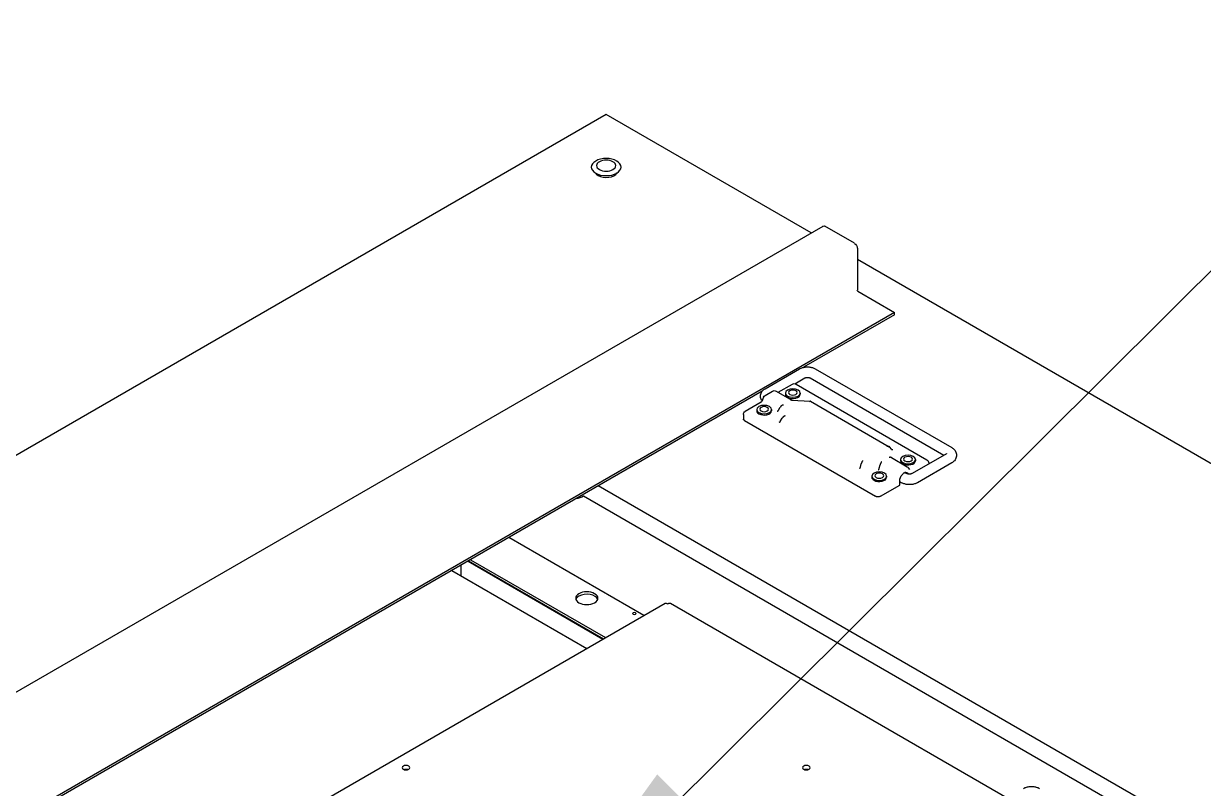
# Model space of a CAD drawing. Extents: x 0 to 216, y -5 to 280.
# Drawn here: x 173.34 to 187.15, y 187.78 to 196.73 of the extents above; entities that cross this region are included whole.
import ezdxf

# ---------------------------------------------------------------- set-up
doc = ezdxf.new("R2010")
doc.units = 0
doc.header["$LTSCALE"] = 10
doc.header["$MEASUREMENT"] = 0
doc.layers.add('CADdetails-7-VERYFINE', color=7, linetype='CONTINUOUS')
doc.layers.add('CADdetails-9-EXTRAFINE', color=9, linetype='CONTINUOUS')
doc.styles.add('CADdetails-DIMENSIONS', font='ARIALN.TTF', dxfattribs={"height": 2})
doc.dimstyles.new('CADdetails-LEADER', dxfattribs={"dimtxt": 2.38, "dimasz": 2.38, "dimexe": 0.5, "dimexo": 1.5, "dimgap": 1, "dimtad": 0, "dimzin": 0, "dimdsep": 46, "dimtxsty": 'CADdetails-DIMENSIONS', "dimcen": 1, "dimclrd": 256, "dimclre": 256, "dimclrt": 256, "dimadec": 0, "dimazin": 0, "dimtfac": 1, "dimtdec": 4, "dimtofl": 0, "dimtmove": 0, "dimatfit": 3, "dimfxl": 1, "dimtolj": 1, "dimtzin": 0, "dimarcsym": 0})

msp = doc.modelspace()

# ---------------------------------------------------------------- linework, layer by layer
at = {"layer": 'CADdetails-9-EXTRAFINE', "linetype": 'Continuous', "extrusion": (0.707107, 0.408248, -0.57735)}
for p, q in [((180.16, 195.668), (157.229, 182.429)), ((182.56, 194.283), (180.16, 195.668)), ((160.531, 181.564), (182.698, 194.362)), ((183.067, 194.16), (182.72, 194.36)), ((183.1, 194.104), (183.1, 193.613)), ((191.626, 189.048), (183.1, 193.971)), ((183.107, 193.599), (183.536, 193.352)), ((183.536, 193.352), (161.369, 180.554)), ((183.536, 193.324), (183.536, 193.352)), ((183.536, 193.324), (182.471, 192.709)), ((182.021, 192.458), (182.424, 192.691)), ((182.608, 192.691), (184.205, 191.769)), ((182.174, 192.417), (182.34, 192.512)), ((182.37, 192.517), (182.486, 192.584)), ((182.382, 192.512), (183.915, 191.627)), ((182.547, 192.584), (184.112, 191.68)), ((181.987, 192.43), (163.069, 181.507)), ((182.019, 192.38), (182.108, 192.431)), ((182.149, 192.431), (182.332, 192.326)), ((182.259, 192.408), (182.259, 192.394)), ((182.432, 192.408), (182.432, 192.394)), ((181.975, 192.301), (181.787, 192.193)), ((182.001, 192.359), (181.982, 192.31)), ((182.178, 192.208), (182.197, 192.241)), ((182.331, 192.326), (182.551, 192.312)), ((182.553, 192.311), (183.474, 191.779)), ((181.766, 192.157), (181.766, 192.102)), ((181.922, 192.214), (181.922, 192.2)), ((182.096, 192.214), (182.096, 192.2)), ((182.202, 192.081), (182.221, 192.114)), ((181.778, 192.085), (183.311, 191.2)), ((183.499, 191.751), (183.481, 191.774)), ((184.144, 191.698), (183.741, 191.466)), ((183.136, 191.542), (183.145, 191.58)), ((183.357, 191.528), (183.366, 191.566)), ((183.499, 191.652), (183.682, 191.546)), ((183.606, 191.63), (183.606, 191.616)), ((183.696, 191.534), (183.71, 191.513)), ((183.779, 191.63), (183.779, 191.616)), ((184.205, 191.591), (183.803, 191.359)), ((183.936, 191.591), (183.936, 191.578)), ((183.269, 191.436), (183.269, 191.422)), ((183.443, 191.436), (183.443, 191.422)), ((183.659, 191.478), (183.68, 191.466)), ((187.815, 186.848), (180.067, 191.321)), ((183.37, 191.2), (183.596, 191.33)), ((183.596, 191.33), (183.596, 191.383)), ((183.596, 191.372), (183.618, 191.359)), ((189.489, 185.661), (179.894, 191.2)), ((180.599, 189.804), (179.019, 190.716)), ((178.543, 190.441), (180.122, 189.529)), ((178.548, 190.444), (180.128, 189.532)), ((178.573, 190.458), (180.152, 189.546)), ((178.352, 190.331), (179.932, 189.419)), ((178.459, 190.392), (178.459, 190.27)), ((169.758, 183.545), (180.849, 189.948)), ((180.911, 189.948), (184.855, 187.671))]:
    msp.add_line(p, q, dxfattribs=at)
at = {"layer": 'CADdetails-9-EXTRAFINE', "linetype": 'Continuous', "extrusion": (8.81358e-17, 6.93889e-17, -1)}
for centre, start, end in [((-182.361, 192.476), 60, 120), ((-182.04, 192.344), 21.206, 60), ((-183.662, 191.51), 120, 144.8961)]:
    msp.add_arc(centre, 0.0416, start, end, dxfattribs=at)
at = {"layer": 'CADdetails-9-EXTRAFINE', "linetype": 'Continuous', "extrusion": (1.63965e-16, 4.90704e-17, -1)}
msp.add_arc((-182.128, 192.395), 0.0416, 60, 120, dxfattribs=at)
at = {"layer": 'CADdetails-9-EXTRAFINE', "linetype": 'Continuous', "extrusion": (3.26246e-17, 1.65537e-16, -1)}
msp.add_arc((-181.807, 192.157), 0.0416, 360, 60, dxfattribs=at)
at = {"layer": 'CADdetails-9-EXTRAFINE', "linetype": 'Continuous', "extrusion": (-7.64049e-17, -8.97074e-17, -1)}
msp.add_arc((-183.894, 191.591), 0.0416, 120, 180, dxfattribs=at)
at = {"layer": 'CADdetails-9-EXTRAFINE', "linetype": 'Continuous'}
for centre, major_axis, start_param, end_param in [((180.16, 195.052), (-0.174, 0), -2.356194, 0.785398), ((180.16, 195.069), (-0.112, 0), -2.356194, 0.785398), ((180.16, 195.052), (0.174, 0), -2.356194, 0.785398), ((180.16, 195.069), (0.112, 0), -2.356194, 0.785398), ((180.16, 195.007), (-0.133, 0), 0.312612, 0.785398), ((180.16, 195.007), (0.133, 0), -2.356194, -0.312612), ((182.345, 192.408), (-0.0866, 0), -2.356194, 0.785398), ((182.345, 192.394), (-0.0866, 0), 0, 0.785398), ((182.345, 192.408), (0.0866, 0), -2.356194, 0.785398), ((182.345, 192.394), (0.0866, 0), -2.356194, 0), ((182.345, 192.413), (-0.052, 0), -2.356194, 0.785398), ((182.345, 192.413), (0.052, 0), -2.356194, 0.785398), ((182.009, 192.214), (-0.0866, 0), -2.356194, 0.785398), ((182.009, 192.214), (0.0866, 0), -2.356194, 0.785398), ((182.009, 192.219), (-0.052, 0), -2.356194, 0.785398), ((182.009, 192.219), (0.052, 0), -2.356194, 0.785398), ((182.009, 192.2), (-0.0866, 0), 0, 0.785398), ((182.009, 192.2), (0.0866, 0), -2.356194, 0), ((183.693, 191.63), (-0.0866, 0), -2.356194, 0.785398), ((183.693, 191.616), (-0.0866, 0), 0, 0.785398), ((183.693, 191.63), (0.0866, 0), -2.356194, 0.785398), ((183.693, 191.616), (0.0866, 0), -2.356194, 0), ((183.693, 191.635), (-0.052, 0), -2.356194, 0.785398), ((183.693, 191.635), (0.052, 0), -2.356194, 0.785398), ((183.356, 191.436), (-0.0866, 0), -2.356194, 0.785398), ((183.356, 191.422), (-0.0866, 0), 0, 0.785398), ((183.356, 191.436), (0.0866, 0), -2.356194, 0.785398), ((183.356, 191.422), (0.0866, 0), -2.356194, 0), ((183.356, 191.441), (-0.052, 0), -2.356194, 0.785398), ((183.356, 191.441), (0.052, 0), -2.356194, 0.785398), ((179.933, 190.007), (-0.13, 0), -0.785398, 2.356194), ((179.933, 189.978), (-0.13, 0), -0.785398, -0.189697), ((179.933, 190.007), (0.13, 0), -0.785398, 2.356194), ((179.933, 189.978), (0.13, 0), 0.189697, 2.356194), ((180.49, 189.827), (-0.0208, 0), -0.785398, 2.356194), ((180.49, 189.827), (0.0208, 0), -0.785398, 2.356194), ((177.818, 188.024), (-0.0443, 0), -0.785398, 2.356194), ((177.818, 188.024), (0.0443, 0), -0.785398, 2.356194), ((177.818, 187.978), (-0.0443, 0), -2.033314, -1.108279), ((182.503, 188.024), (-0.0443, 0), -0.785398, 2.356194), ((182.503, 188.024), (0.0443, 0), -0.785398, 2.356194), ((182.503, 187.978), (-0.0443, 0), -2.033314, -1.108279)]:
    msp.add_ellipse(centre, major_axis=major_axis, ratio=0.57735, start_param=start_param, end_param=end_param, dxfattribs=at)
at = {"layer": 'CADdetails-9-EXTRAFINE', "linetype": 'Continuous', "extrusion": (-7.87469e-17, 1.36394e-16, -1)}
msp.add_ellipse((182.72, 194.323), major_axis=(-0.0227, 0.0394), ratio=0.57735, start_param=0, end_param=0.785398, dxfattribs=at)
at = {"layer": 'CADdetails-9-EXTRAFINE', "linetype": 'Continuous', "extrusion": (-4.94262e-17, 8.56086e-17, -1)}
msp.add_ellipse((183.067, 194.122), major_axis=(0.0227, -0.0394), ratio=0.57735, start_param=-2.356194, end_param=-0.785398, dxfattribs=at)
at = {"layer": 'CADdetails-9-EXTRAFINE', "linetype": 'Continuous', "extrusion": (-8.25233e-17, 1.42935e-16, -1)}
msp.add_ellipse((183.107, 193.608), major_axis=(-0.00541, 0.00937), ratio=0.57735, start_param=-2.356194, end_param=-0.785398, dxfattribs=at)
at = {"layer": 'CADdetails-9-EXTRAFINE', "linetype": 'Continuous', "extrusion": (5.55112e-17, 2.77556e-16, -1)}
msp.add_ellipse((181.807, 192.102), major_axis=(-0.0416, 0), ratio=0.57735, start_param=-0.785398, end_param=0, dxfattribs=at)
at = {"layer": 'CADdetails-9-EXTRAFINE', "linetype": 'Continuous', "extrusion": (2.77556e-17, 4.80741e-17, -1)}
msp.add_ellipse((183.647, 191.413), major_axis=(0.0362, 0.0627), ratio=0.57735, start_param=-2.356194, end_param=-1.184189, dxfattribs=at)
at = {"layer": 'CADdetails-9-EXTRAFINE', "linetype": 'Continuous', "extrusion": (1.35059e-16, 1.78418e-16, -1)}
msp.add_ellipse((183.647, 191.413), major_axis=(0.0362, 0.0627), ratio=0.57735, start_param=-0.386607, end_param=0.44177, dxfattribs=at)
at = {"layer": 'CADdetails-9-EXTRAFINE', "linetype": 'Continuous', "extrusion": (3.07037e-16, 1.43226e-16, -1)}
msp.add_ellipse((183.642, 191.416), major_axis=(0.0362, 0.0627), ratio=0.57735, start_param=0.067717, end_param=0.482337, dxfattribs=at)
at = {"layer": 'CADdetails-9-EXTRAFINE', "linetype": 'Continuous', "extrusion": (5.55112e-17, 2.22045e-16, -1)}
msp.add_ellipse((179.739, 191.29), major_axis=(-0.22, 0), ratio=0.57735, start_param=-2.356194, end_param=-1.862321, dxfattribs=at)
at = {"layer": 'CADdetails-9-EXTRAFINE', "linetype": 'Continuous', "extrusion": (1.65938e-29, 2.77556e-16, -1)}
msp.add_ellipse((183.341, 191.217), major_axis=(-0.0416, 0), ratio=0.57735, start_param=-2.356194, end_param=-0.785398, dxfattribs=at)
at = {"layer": 'CADdetails-9-EXTRAFINE', "linetype": 'Continuous'}
for points, knots in [([(182.424, 192.691), (182.435, 192.697), (182.447, 192.702), (182.472, 192.709), (182.484, 192.712), (182.51, 192.714), (182.523, 192.714), (182.548, 192.712), (182.561, 192.709), (182.585, 192.702), (182.597, 192.697), (182.608, 192.691)], [3.141593, 3.141593, 3.141593, 3.141593, 3.455752, 3.455752, 3.769911, 3.769911, 4.08407, 4.08407, 4.39823, 4.39823, 4.712389, 4.712389, 4.712389, 4.712389]), ([(182.486, 192.584), (182.487, 192.585), (182.488, 192.585), (182.491, 192.587), (182.493, 192.587), (182.498, 192.589), (182.501, 192.589), (182.507, 192.59), (182.511, 192.59), (182.518, 192.591), (182.521, 192.59), (182.528, 192.59), (182.532, 192.589), (182.537, 192.588), (182.54, 192.587), (182.544, 192.586), (182.545, 192.585), (182.546, 192.584), (182.546, 192.584), (182.547, 192.584)], [3.141593, 3.141593, 3.141593, 3.141593, 3.308665, 3.308665, 3.486336, 3.486336, 3.679182, 3.679182, 3.885476, 3.885476, 4.098356, 4.098356, 4.308151, 4.308151, 4.505728, 4.505728, 4.686718, 4.686718, 4.712389, 4.712389, 4.712389, 4.712389]), ([(181.965, 192.37), (181.965, 192.378), (181.966, 192.386), (181.971, 192.402), (181.974, 192.409), (181.981, 192.422), (181.985, 192.428), (181.995, 192.438), (182, 192.443), (182.01, 192.452), (182.016, 192.455), (182.021, 192.458)], [2.3561945, 2.3561945, 2.3561945, 2.3561945, 2.5132741, 2.5132741, 2.6703538, 2.6703538, 2.8274334, 2.8274334, 2.984513, 2.984513, 3.1415927, 3.1415927, 3.1415927, 3.1415927]), ([(181.984, 192.314), (181.981, 192.317), (181.979, 192.321), (181.974, 192.331), (181.971, 192.338), (181.966, 192.353), (181.965, 192.361), (181.965, 192.37)], [1.9602403, 1.9602403, 1.9602403, 1.9602403, 2.0420352, 2.0420352, 2.1991149, 2.1991149, 2.3561945, 2.3561945, 2.3561945, 2.3561945]), ([(181.975, 192.301), (181.976, 192.302), (181.978, 192.304), (181.981, 192.307), (181.981, 192.309), (181.982, 192.31)], [0, 0, 0, 0, 0.01284472, 0.01284472, 0.02247746, 0.02247746, 0.02247746, 0.02247746]), ([(184.145, 191.699), (184.145, 191.699), (184.145, 191.699), (184.145, 191.699), (184.144, 191.699), (184.144, 191.698)], [6.1089671, 6.1089671, 6.1089671, 6.1089671, 6.1261057, 6.1261057, 6.2831853, 6.2831853, 6.2831853, 6.2831853]), ([(184.205, 191.769), (184.211, 191.766), (184.216, 191.762), (184.227, 191.754), (184.232, 191.749), (184.241, 191.738), (184.246, 191.732), (184.253, 191.719), (184.256, 191.712), (184.26, 191.697), (184.261, 191.688), (184.261, 191.68)], [4.712389, 4.712389, 4.712389, 4.712389, 4.8694686, 4.8694686, 5.0265482, 5.0265482, 5.1836279, 5.1836279, 5.3407075, 5.3407075, 5.4977871, 5.4977871, 5.4977871, 5.4977871]), ([(184.261, 191.68), (184.261, 191.672), (184.26, 191.664), (184.256, 191.648), (184.253, 191.641), (184.246, 191.628), (184.241, 191.622), (184.232, 191.611), (184.227, 191.607), (184.216, 191.598), (184.211, 191.595), (184.205, 191.591)], [5.4977871, 5.4977871, 5.4977871, 5.4977871, 5.6548668, 5.6548668, 5.8119464, 5.8119464, 5.969026, 5.969026, 6.1261057, 6.1261057, 6.2831853, 6.2831853, 6.2831853, 6.2831853]), ([(183.667, 191.479), (183.664, 191.479), (183.66, 191.478), (183.653, 191.476), (183.65, 191.474), (183.643, 191.47), (183.64, 191.468), (183.633, 191.462), (183.63, 191.459), (183.627, 191.456)], [0, 0, 0, 0, 0.000527497, 0.000527497, 0.001054994, 0.001054994, 0.001582491, 0.001582491, 0.002109988, 0.002109988, 0.002109988, 0.002109988]), ([(183.741, 191.466), (183.74, 191.465), (183.739, 191.465), (183.736, 191.463), (183.734, 191.463), (183.729, 191.461), (183.726, 191.461), (183.72, 191.46), (183.716, 191.459), (183.709, 191.459), (183.705, 191.459), (183.698, 191.46), (183.695, 191.461), (183.689, 191.462), (183.687, 191.463), (183.683, 191.464), (183.682, 191.465), (183.68, 191.466), (183.68, 191.466), (183.68, 191.466)], [0, 0, 0, 0, 0.167072, 0.167072, 0.344743, 0.344743, 0.53759, 0.53759, 0.743883, 0.743883, 0.956763, 0.956763, 1.166558, 1.166558, 1.364135, 1.364135, 1.545126, 1.545126, 1.570796, 1.570796, 1.570796, 1.570796]), ([(183.803, 191.359), (183.791, 191.352), (183.779, 191.348), (183.755, 191.34), (183.742, 191.338), (183.717, 191.336), (183.704, 191.336), (183.679, 191.338), (183.666, 191.34), (183.642, 191.348), (183.63, 191.352), (183.618, 191.359)], [0, 0, 0, 0, 0.314159, 0.314159, 0.628319, 0.628319, 0.942478, 0.942478, 1.256637, 1.256637, 1.570796, 1.570796, 1.570796, 1.570796]), ([(180.849, 189.948), (180.85, 189.949), (180.853, 189.95), (180.857, 189.951), (180.86, 189.95), (180.868, 189.948), (180.874, 189.945), (180.88, 189.94)], [0.002257731, 0.002257731, 0.002257731, 0.002257731, 0.002820145, 0.002820145, 0.003384174, 0.003384174, 0.004512232, 0.004512232, 0.004512232, 0.004512232]), ([(180.88, 189.94), (180.883, 189.943), (180.886, 189.945), (180.892, 189.948), (180.894, 189.949), (180.9, 189.95), (180.902, 189.951), (180.907, 189.95), (180.909, 189.949), (180.911, 189.948), (180.911, 189.948), (180.911, 189.948)], [0, 0, 0, 0, 0.000564029, 0.000564029, 0.001128058, 0.001128058, 0.001692087, 0.001692087, 0.002256116, 0.002256116, 0.002257731, 0.002257731, 0.002257731, 0.002257731]), ([(185.046, 187.782), (185.057, 187.788), (185.069, 187.793), (185.094, 187.8), (185.106, 187.802), (185.132, 187.805), (185.144, 187.805), (185.17, 187.802), (185.182, 187.8), (185.207, 187.793), (185.219, 187.788), (185.23, 187.782)], [3.141593, 3.141593, 3.141593, 3.141593, 3.455752, 3.455752, 3.769911, 3.769911, 4.08407, 4.08407, 4.39823, 4.39823, 4.712389, 4.712389, 4.712389, 4.712389])]:
    msp.add_open_spline(points, degree=3, knots=knots, dxfattribs=at)
for points, weights in [([(181.982, 192.31), (181.982, 192.31), (181.982, 192.31), (181.982, 192.31)], [0.858607692004, 0.858605152555, 0.858602614062, 0.858600076526]), ([(182.231, 192.268), (182.216, 192.264), (182.204, 192.254), (182.197, 192.241)], [1, 0.910683602523, 0.910683602523, 1]), ([(182.331, 192.326), (182.327, 192.326), (182.323, 192.324), (182.32, 192.319)], [0.935108772626, 0.925811740524, 0.947442149649, 1]), ([(182.553, 192.311), (182.55, 192.313), (182.545, 192.311), (182.54, 192.305)], [0.949184032699, 0.916461062563, 0.93339971833, 1]), ([(182.161, 192.195), (182.168, 192.197), (182.174, 192.202), (182.178, 192.208)], [1, 0.910683602523, 0.910683602523, 1]), ([(182.255, 192.141), (182.241, 192.137), (182.228, 192.127), (182.221, 192.114)], [1, 0.910683602523, 0.910683602523, 1]), ([(182.185, 192.068), (182.192, 192.07), (182.199, 192.075), (182.202, 192.081)], [1, 0.910683602523, 0.910683602523, 1]), ([(183.481, 191.774), (183.473, 191.783), (183.461, 191.785), (183.446, 191.781)], [1, 0.910683602523, 0.910683602523, 1]), ([(183.499, 191.751), (183.503, 191.747), (183.509, 191.746), (183.517, 191.748)], [1, 0.910683602523, 0.910683602523, 1]), ([(183.128, 191.523), (183.132, 191.528), (183.135, 191.534), (183.136, 191.542)], [1, 0.910683602523, 0.910683602523, 1]), ([(183.162, 191.617), (183.155, 191.609), (183.149, 191.595), (183.145, 191.58)], [1, 0.910683602523, 0.910683602523, 1]), ([(183.382, 191.603), (183.375, 191.595), (183.369, 191.581), (183.366, 191.566)], [1, 0.910683602523, 0.910683602523, 1]), ([(183.499, 191.652), (183.491, 191.657), (183.481, 191.657), (183.471, 191.654)], [0.949184032699, 0.916461062563, 0.93339971833, 1]), ([(183.348, 191.509), (183.352, 191.514), (183.355, 191.52), (183.357, 191.528)], [1, 0.910683602523, 0.910683602523, 1])]:
    msp.add_rational_spline(points, weights, degree=3, dxfattribs=at)

# ---------------------------------------------------------------- leaders
at = {"layer": 'CADdetails-7-VERYFINE', "annotation_type": 0, "has_hookline": 1, "hookline_direction": 0, "text_width": 18.97}
msp.add_leader([(179.346, 185.991), (190.147, 196.731), (193.705, 196.731)], dimstyle='CADdetails-LEADER', override={"dimgap": 1, "dimtad": 0}, dxfattribs=at)

doc.saveas('drawing.dxf')
